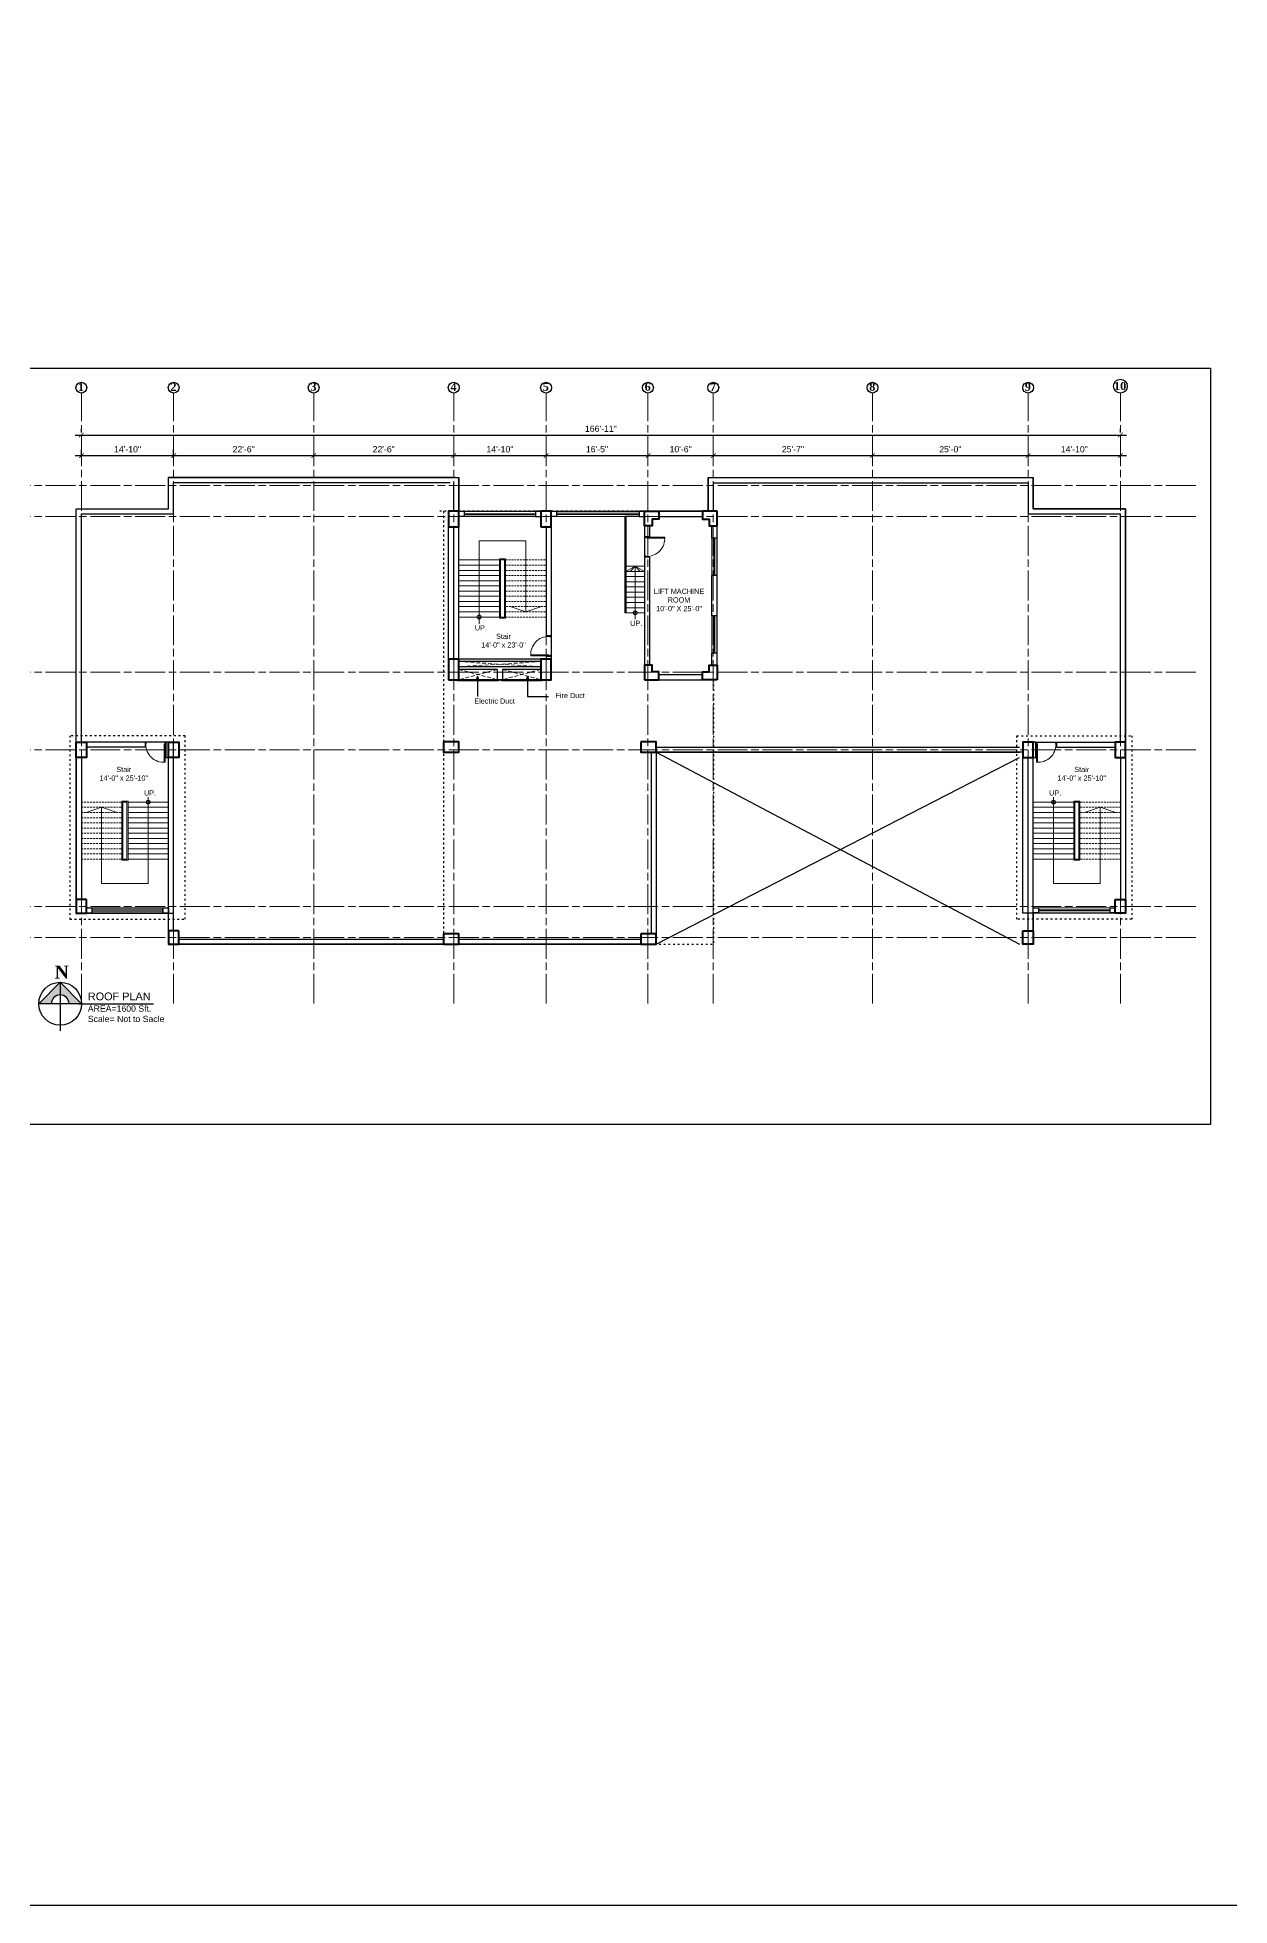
# Model space of a CAD drawing. Header units: inches. Extents: x -12 to 20935469, y -1604 to 24729220.
# Drawn here: x 20840343 to 20842642, y 24699905 to 24703509 of the extents above; entities that cross this region are included whole.
import ezdxf

# ---------------------------------------------------------------- set-up
doc = ezdxf.new("R2010")
doc.units = ezdxf.units.IN
doc.header["$LTSCALE"] = 0.03
doc.header["$MEASUREMENT"] = 0
doc.header["$PDMODE"] = 32
doc.header["$PDSIZE"] = 15
for name, pattern in [('ACAD_ISO03W100', [30, 12, -18]), ('ACAD_ISO08W100', [36, 24, -3, 6, -3]), ('DASHED2', [0.375, 0.25, -0.125])]:
    doc.linetypes.add(name, pattern=pattern)
for name, color, linetype, lineweight in [('column', 1, 'Continuous', 40), ('Dim Line', 252, 'Continuous', 13), ('Door', 7, 'Continuous', 18), ('Dot', 253, 'Continuous', 0), ('Gas', 21, 'Continuous', 5), ('Grid Line', 252, 'Continuous', 18), ('Low Wall', 7, 'Continuous', 30), ('Main Wall', 7, 'Continuous', 30), ('RAIL', 23, 'Continuous', 13), ('STAIR', 46, 'Continuous', 15), ('wind.', 150, 'Continuous', 20)]:
    doc.layers.add(name, color=color, linetype=linetype, lineweight=lineweight)
doc.layers.add('TEXT', color=7, linetype='Continuous')
doc.styles.add('2', font='swisscl.ttf')
doc.styles.add('RomanS', font='arial.ttf', dxfattribs={"height": 12})
doc.styles.get("Standard").update_dxf_attribs({"font": 'timesbd.ttf'})
doc.dimstyles.new('Aec_Arch_I', dxfattribs={"dimscale": 96, "dimtxt": 12, "dimasz": 0.09375, "dimexe": 0.125, "dimexo": 0.125, "dimgap": 0.0625, "dimtad": 1, "dimdec": 0, "dimzin": 3, "dimdsep": 46, "dimlunit": 4, "dimtxsty": 'RomanS', "dimblk1": 'ARCHTICK', "dimblk2": 'ARCHTICK', "dimsah": 1, "dimcen": 0.09375, "dimdle": 0.125, "dimadec": 0, "dimazin": 0, "dimtfac": 0.75, "dimtdec": 0, "dimtmove": 2, "dimatfit": 3, "dimldrblk": 'ARCHTICK', "dimfxl": 1, "dimfrac": 1, "dimtolj": 1, "dimtzin": 0, "dimarcsym": 0})

# ---------------------------------------------------------------- blocks, each defined once
blk = doc.blocks.new('Door_45')
at = {"layer": 'Door'}
for p, q in [((1.5, 5), (1.5, 44)), ((3.5, 44), (3.5, 5)), ((0, 0), (0, 5)), ((0, 5), (1.5, 5)), ((1.5, 40), (2.2, 40)), ((1.5, 25.8), (2.2, 25.8)), ((1.5, 12.6), (2.2, 12.6)), ((3.5, 5), (1.5, 5)), ((1.5, 5), (1.5, 3)), ((1.5, 3), (2.5, 3)), ((2.2, 40), (2.2, 39.5)), ((2.2, 39.5), (2.7, 39.5)), ((2.2, 25.8), (2.2, 25.3)), ((2.2, 25.3), (2.7, 25.3)), ((2.2, 12.6), (2.2, 13.1)), ((2.2, 13.1), (2.7, 13.1)), ((2.5, 3), (2.5, 0)), ((2.7, 39.5), (2.7, 40)), ((2.7, 40), (3.5, 40)), ((2.7, 25.8), (3.5, 25.8)), ((2.7, 25.3), (2.7, 25.8)), ((2.7, 13.1), (2.7, 12.6)), ((2.7, 12.6), (3.5, 12.6)), ((42.5, 3), (42.5, 0)), ((43.5, 3), (42.5, 3)), ((45, 5), (43.5, 5)), ((43.5, 5), (43.5, 3)), ((45, 0), (45, 5)), ((2.5, 0), (0, 0)), ((42.5, 0), (45, 0))]:
    blk.add_line(p, q, dxfattribs=at)
blk.add_arc((4.7, 5.3), 38.8, 359.6233, 94.6685, dxfattribs=at)
blk = doc.blocks.new('_ArchTick')
at = {"color": 0, "linetype": 'ByBlock', "lineweight": 35, "const_width": 0.15}
blk.add_lwpolyline([(-0.5, -0.5), (0.5, 0.5)], dxfattribs=at)
blk = doc.blocks.new('*D14')
at = {"layer": 'Defpoints', "color": 0, "transparency": 16777216}
for p in [(20830948.3, 24724562.3), (20831126.3, 24724578.2), (20831126.3, 24724562.3)]:
    blk.add_point(p, dxfattribs=at)
at = {"layer": 'Dim Line', "color": 0, "lineweight": -2, "transparency": 16777216}
for p, q in [((20830936.3, 24724578.2), (20831138.3, 24724578.2)), ((20830948.3, 24724574.3), (20830948.3, 24724590.2)), ((20831126.3, 24724574.3), (20831126.3, 24724590.2))]:
    blk.add_line(p, q, dxfattribs=at)
at = {"layer": 'Dim Line', "color": 0, "lineweight": -2, "transparency": 16777216, "xscale": 9, "yscale": 9, "zscale": 9, "rotation": 180}
blk.add_blockref('_ArchTick', (20830948.3, 24724578.2), dxfattribs=at)
at = {"layer": 'Dim Line', "color": 0, "lineweight": -2, "transparency": 16777216, "xscale": 9, "yscale": 9, "zscale": 9}
blk.add_blockref('_ArchTick', (20831126.3, 24724578.2), dxfattribs=at)
at = {"layer": 'Dim Line', "color": 0, "transparency": 16777216, "insert": (20831037.3, 24724590.3), "char_height": 12, "attachment_point": 5, "style": 'RomanS'}
blk.add_mtext('\\A1;14\'-10"', dxfattribs=at)
blk = doc.blocks.new('*D7')
at = {"layer": 'Defpoints', "color": 0, "transparency": 16777216}
for p in [(20831126.3, 24724562.3), (20831396.3, 24724578.2), (20831396.3, 24724578.2)]:
    blk.add_point(p, dxfattribs=at)
at = {"layer": 'Dim Line', "color": 0, "lineweight": -2, "transparency": 16777216}
for p, q in [((20831114.3, 24724578.2), (20831408.3, 24724578.2)), ((20831126.3, 24724574.3), (20831126.3, 24724590.2))]:
    blk.add_line(p, q, dxfattribs=at)
at = {"layer": 'Dim Line', "color": 0, "lineweight": -2, "transparency": 16777216, "xscale": 9, "yscale": 9, "zscale": 9, "rotation": 180}
blk.add_blockref('_ArchTick', (20831126.3, 24724578.2), dxfattribs=at)
at = {"layer": 'Dim Line', "color": 0, "lineweight": -2, "transparency": 16777216, "xscale": 9, "yscale": 9, "zscale": 9}
blk.add_blockref('_ArchTick', (20831396.3, 24724578.2), dxfattribs=at)
at = {"layer": 'Dim Line', "color": 0, "transparency": 16777216, "insert": (20831261.3, 24724590.3), "char_height": 12, "attachment_point": 5, "style": 'RomanS'}
blk.add_mtext('\\A1;22\'-6"', dxfattribs=at)
blk = doc.blocks.new('*D8')
at = {"layer": 'Defpoints', "color": 0, "transparency": 16777216}
for p in [(20831396.3, 24724578.2), (20831666.3, 24724578.2), (20831666.3, 24724578.2)]:
    blk.add_point(p, dxfattribs=at)
at = {"layer": 'Dim Line', "color": 0, "lineweight": -2, "transparency": 16777216}
blk.add_line((20831384.3, 24724578.2), (20831678.3, 24724578.2), dxfattribs=at)
at = {"layer": 'Dim Line', "color": 0, "lineweight": -2, "transparency": 16777216, "xscale": 9, "yscale": 9, "zscale": 9, "rotation": 180}
blk.add_blockref('_ArchTick', (20831396.3, 24724578.2), dxfattribs=at)
at = {"layer": 'Dim Line', "color": 0, "lineweight": -2, "transparency": 16777216, "xscale": 9, "yscale": 9, "zscale": 9}
blk.add_blockref('_ArchTick', (20831666.3, 24724578.2), dxfattribs=at)
at = {"layer": 'Dim Line', "color": 0, "transparency": 16777216, "insert": (20831531.3, 24724590.3), "char_height": 12, "attachment_point": 5, "style": 'RomanS'}
blk.add_mtext('\\A1;22\'-6"', dxfattribs=at)
blk = doc.blocks.new('*D9')
at = {"layer": 'Defpoints', "color": 0, "transparency": 16777216}
for p in [(20831666.3, 24724578.2), (20831844.3, 24724578.2), (20831844.3, 24724578.2)]:
    blk.add_point(p, dxfattribs=at)
at = {"layer": 'Dim Line', "color": 0, "lineweight": -2, "transparency": 16777216}
blk.add_line((20831654.3, 24724578.2), (20831856.3, 24724578.2), dxfattribs=at)
at = {"layer": 'Dim Line', "color": 0, "lineweight": -2, "transparency": 16777216, "xscale": 9, "yscale": 9, "zscale": 9, "rotation": 180}
blk.add_blockref('_ArchTick', (20831666.3, 24724578.2), dxfattribs=at)
at = {"layer": 'Dim Line', "color": 0, "lineweight": -2, "transparency": 16777216, "xscale": 9, "yscale": 9, "zscale": 9}
blk.add_blockref('_ArchTick', (20831844.3, 24724578.2), dxfattribs=at)
at = {"layer": 'Dim Line', "color": 0, "transparency": 16777216, "insert": (20831755.3, 24724590.3), "char_height": 12, "attachment_point": 5, "style": 'RomanS'}
blk.add_mtext('\\A1;14\'-10"', dxfattribs=at)
blk = doc.blocks.new('*D21')
at = {"layer": 'Defpoints', "color": 0, "transparency": 16777216}
for p in [(20831844.3, 24724578.2), (20832040.8, 24724578.2), (20832040.8, 24724578.2)]:
    blk.add_point(p, dxfattribs=at)
at = {"layer": 'Dim Line', "color": 0, "lineweight": -2, "transparency": 16777216}
for p, q in [((20831832.3, 24724578.2), (20832052.8, 24724578.2)), ((20831844.3, 24724566.2), (20831844.3, 24724566.2)), ((20832040.8, 24724566.2), (20832040.8, 24724566.2))]:
    blk.add_line(p, q, dxfattribs=at)
at = {"layer": 'Dim Line', "color": 0, "lineweight": -2, "transparency": 16777216, "xscale": 9, "yscale": 9, "zscale": 9, "rotation": 180}
blk.add_blockref('_ArchTick', (20831844.3, 24724578.2), dxfattribs=at)
at = {"layer": 'Dim Line', "color": 0, "lineweight": -2, "transparency": 16777216, "xscale": 9, "yscale": 9, "zscale": 9}
blk.add_blockref('_ArchTick', (20832040.8, 24724578.2), dxfattribs=at)
at = {"layer": 'Dim Line', "color": 0, "transparency": 16777216, "insert": (20831942.5, 24724590.3), "char_height": 12, "attachment_point": 5, "style": 'RomanS'}
blk.add_mtext('\\A1;16\'-5"', dxfattribs=at)
blk = doc.blocks.new('*D22')
at = {"layer": 'Defpoints', "color": 0, "transparency": 16777216}
for p in [(20832040.8, 24724578.2), (20832166.8, 24724578.2), (20832166.8, 24724578.2)]:
    blk.add_point(p, dxfattribs=at)
at = {"layer": 'Dim Line', "color": 0, "lineweight": -2, "transparency": 16777216}
for p, q in [((20832028.8, 24724578.2), (20832178.8, 24724578.2)), ((20832040.8, 24724566.2), (20832040.8, 24724566.2)), ((20832166.8, 24724566.2), (20832166.8, 24724566.2))]:
    blk.add_line(p, q, dxfattribs=at)
at = {"layer": 'Dim Line', "color": 0, "lineweight": -2, "transparency": 16777216, "xscale": 9, "yscale": 9, "zscale": 9, "rotation": 180}
blk.add_blockref('_ArchTick', (20832040.8, 24724578.2), dxfattribs=at)
at = {"layer": 'Dim Line', "color": 0, "lineweight": -2, "transparency": 16777216, "xscale": 9, "yscale": 9, "zscale": 9}
blk.add_blockref('_ArchTick', (20832166.8, 24724578.2), dxfattribs=at)
at = {"layer": 'Dim Line', "color": 0, "transparency": 16777216, "insert": (20832103.8, 24724590.3), "char_height": 12, "attachment_point": 5, "style": 'RomanS'}
blk.add_mtext('\\A1;10\'-6"', dxfattribs=at)
blk = doc.blocks.new('*D23')
at = {"layer": 'Defpoints', "color": 0, "transparency": 16777216}
for p in [(20832166.8, 24724578.2), (20832473.8, 24724578.2), (20832473.8, 24724578.2)]:
    blk.add_point(p, dxfattribs=at)
at = {"layer": 'Dim Line', "color": 0, "lineweight": -2, "transparency": 16777216}
for p, q in [((20832154.8, 24724578.2), (20832485.8, 24724578.2)), ((20832166.8, 24724566.2), (20832166.8, 24724566.2)), ((20832473.8, 24724566.2), (20832473.8, 24724566.2))]:
    blk.add_line(p, q, dxfattribs=at)
at = {"layer": 'Dim Line', "color": 0, "lineweight": -2, "transparency": 16777216, "xscale": 9, "yscale": 9, "zscale": 9, "rotation": 180}
blk.add_blockref('_ArchTick', (20832166.8, 24724578.2), dxfattribs=at)
at = {"layer": 'Dim Line', "color": 0, "lineweight": -2, "transparency": 16777216, "xscale": 9, "yscale": 9, "zscale": 9}
blk.add_blockref('_ArchTick', (20832473.8, 24724578.2), dxfattribs=at)
at = {"layer": 'Dim Line', "color": 0, "transparency": 16777216, "insert": (20832320.3, 24724590.3), "char_height": 12, "attachment_point": 5, "style": 'RomanS'}
blk.add_mtext('\\A1;25\'-7"', dxfattribs=at)
blk = doc.blocks.new('*D10')
at = {"layer": 'Defpoints', "color": 0, "transparency": 16777216}
for p in [(20832473.8, 24724578.2), (20832773.8, 24724578.2), (20832773.8, 24724578.2)]:
    blk.add_point(p, dxfattribs=at)
at = {"layer": 'Dim Line', "color": 0, "lineweight": -2, "transparency": 16777216}
blk.add_line((20832461.8, 24724578.2), (20832785.8, 24724578.2), dxfattribs=at)
at = {"layer": 'Dim Line', "color": 0, "lineweight": -2, "transparency": 16777216, "xscale": 9, "yscale": 9, "zscale": 9, "rotation": 180}
blk.add_blockref('_ArchTick', (20832473.8, 24724578.2), dxfattribs=at)
at = {"layer": 'Dim Line', "color": 0, "lineweight": -2, "transparency": 16777216, "xscale": 9, "yscale": 9, "zscale": 9}
blk.add_blockref('_ArchTick', (20832773.8, 24724578.2), dxfattribs=at)
at = {"layer": 'Dim Line', "color": 0, "transparency": 16777216, "insert": (20832623.8, 24724590.3), "char_height": 12, "attachment_point": 5, "style": 'RomanS'}
blk.add_mtext('\\A1;25\'-0"', dxfattribs=at)
blk = doc.blocks.new('*D11')
at = {"layer": 'Defpoints', "color": 0, "transparency": 16777216}
for p in [(20832773.8, 24724578.2), (20832951.8, 24724578.2), (20832951.8, 24724578.2)]:
    blk.add_point(p, dxfattribs=at)
at = {"layer": 'Dim Line', "color": 0, "lineweight": -2, "transparency": 16777216}
for p, q in [((20832761.8, 24724578.2), (20832963.8, 24724578.2)), ((20832951.8, 24724566.2), (20832951.8, 24724566.2))]:
    blk.add_line(p, q, dxfattribs=at)
at = {"layer": 'Dim Line', "color": 0, "lineweight": -2, "transparency": 16777216, "xscale": 9, "yscale": 9, "zscale": 9, "rotation": 180}
blk.add_blockref('_ArchTick', (20832773.8, 24724578.2), dxfattribs=at)
at = {"layer": 'Dim Line', "color": 0, "lineweight": -2, "transparency": 16777216, "xscale": 9, "yscale": 9, "zscale": 9}
blk.add_blockref('_ArchTick', (20832951.8, 24724578.2), dxfattribs=at)
at = {"layer": 'Dim Line', "color": 0, "transparency": 16777216, "insert": (20832862.8, 24724590.3), "char_height": 12, "attachment_point": 5, "style": 'RomanS'}
blk.add_mtext('\\A1;14\'-10"', dxfattribs=at)
blk = doc.blocks.new('*D13')
at = {"layer": 'Defpoints', "color": 0, "transparency": 16777216}
for p in [(20830948.3, 24724610.7), (20832951.8, 24724617.8), (20832951.8, 24724610.7)]:
    blk.add_point(p, dxfattribs=at)
at = {"layer": 'Dim Line', "color": 0, "lineweight": -2, "transparency": 16777216}
for p, q in [((20830948.3, 24724622.7), (20830948.3, 24724629.8)), ((20832951.8, 24724622.7), (20832951.8, 24724629.8)), ((20830936.3, 24724617.8), (20832963.8, 24724617.8))]:
    blk.add_line(p, q, dxfattribs=at)
at = {"layer": 'Dim Line', "color": 0, "lineweight": -2, "transparency": 16777216, "xscale": 9, "yscale": 9, "zscale": 9, "rotation": 180}
blk.add_blockref('_ArchTick', (20830948.3, 24724617.8), dxfattribs=at)
at = {"layer": 'Dim Line', "color": 0, "lineweight": -2, "transparency": 16777216, "xscale": 9, "yscale": 9, "zscale": 9}
blk.add_blockref('_ArchTick', (20832951.8, 24724617.8), dxfattribs=at)
at = {"layer": 'Dim Line', "color": 0, "transparency": 16777216, "insert": (20831950, 24724629.9), "char_height": 12, "attachment_point": 5, "style": 'RomanS'}
blk.add_mtext('\\A1;166\'-11"', dxfattribs=at)
blk = doc.blocks.new('*D15')
at = {"layer": 'Defpoints', "color": 0, "transparency": 16777216}
for p in [(20830838, 24724520.6), (20830827.1, 24724460.6), (20830838, 24724460.6)]:
    blk.add_point(p, dxfattribs=at)
at = {"layer": 'Dim Line', "color": 0, "lineweight": -2, "transparency": 16777216}
for p, q in [((20830826, 24724520.6), (20830815.1, 24724520.6)), ((20830827.1, 24724532.6), (20830827.1, 24724448.6)), ((20830826, 24724460.6), (20830815.1, 24724460.6))]:
    blk.add_line(p, q, dxfattribs=at)
at = {"layer": 'Dim Line', "color": 0, "lineweight": -2, "transparency": 16777216, "xscale": 9, "yscale": 9, "zscale": 9}
for p, rotation in [((20830827.1, 24724520.6), 90), ((20830827.1, 24724460.6), 270)]:
    blk.add_blockref('_ArchTick', p, dxfattribs=dict(at, rotation=rotation))
at = {"layer": 'Dim Line', "color": 0, "transparency": 16777216, "insert": (20830814.9, 24724490.6), "char_height": 12, "attachment_point": 5, "rotation": 90, "style": 'RomanS'}
blk.add_mtext('\\A1;5\'-0"', dxfattribs=at)
blk = doc.blocks.new('*D16')
at = {"layer": 'Defpoints', "color": 0, "transparency": 16777216}
for p in [(20830838, 24724460.6), (20830826.7, 24724160.7), (20830826.7, 24724160.7)]:
    blk.add_point(p, dxfattribs=at)
at = {"layer": 'Dim Line', "color": 0, "lineweight": -2, "transparency": 16777216}
for p, q in [((20830826, 24724460.6), (20830814.7, 24724460.6)), ((20830826.7, 24724472.6), (20830826.7, 24724148.7)), ((20830838.7, 24724160.7), (20830838.7, 24724160.7))]:
    blk.add_line(p, q, dxfattribs=at)
at = {"layer": 'Dim Line', "color": 0, "lineweight": -2, "transparency": 16777216, "xscale": 9, "yscale": 9, "zscale": 9}
for p, rotation in [((20830826.7, 24724460.6), 90), ((20830826.7, 24724160.7), 270)]:
    blk.add_blockref('_ArchTick', p, dxfattribs=dict(at, rotation=rotation))
at = {"layer": 'Dim Line', "color": 0, "transparency": 16777216, "insert": (20830814.6, 24724310.7), "char_height": 12, "attachment_point": 5, "rotation": 90, "style": 'RomanS'}
blk.add_mtext('\\A1;25\'-0"', dxfattribs=at)
blk = doc.blocks.new('*D17')
at = {"layer": 'Defpoints', "color": 0, "transparency": 16777216}
for p in [(20830826.7, 24724160.7), (20830826.7, 24724010.7), (20830826.7, 24724010.7)]:
    blk.add_point(p, dxfattribs=at)
at = {"layer": 'Dim Line', "color": 0, "lineweight": -2, "transparency": 16777216}
for p, q in [((20830826.7, 24724172.7), (20830826.7, 24723998.7)), ((20830838.7, 24724160.7), (20830838.7, 24724160.7)), ((20830838.7, 24724010.7), (20830838.7, 24724010.7))]:
    blk.add_line(p, q, dxfattribs=at)
at = {"layer": 'Dim Line', "color": 0, "lineweight": -2, "transparency": 16777216, "xscale": 9, "yscale": 9, "zscale": 9}
for p, rotation in [((20830826.7, 24724160.7), 90), ((20830826.7, 24724010.7), 270)]:
    blk.add_blockref('_ArchTick', p, dxfattribs=dict(at, rotation=rotation))
at = {"layer": 'Dim Line', "color": 0, "transparency": 16777216, "insert": (20830814.6, 24724085.7), "char_height": 12, "attachment_point": 5, "rotation": 90, "style": 'RomanS'}
blk.add_mtext('\\A1;12\'-6"', dxfattribs=at)
blk = doc.blocks.new('*D18')
at = {"layer": 'Defpoints', "color": 0, "transparency": 16777216}
for p in [(20830826.7, 24724010.7), (20830826.7, 24723708.7), (20830826.7, 24723708.7)]:
    blk.add_point(p, dxfattribs=at)
at = {"layer": 'Dim Line', "color": 0, "lineweight": -2, "transparency": 16777216}
for p, q in [((20830826.7, 24724022.7), (20830826.7, 24723696.7)), ((20830838.7, 24724010.7), (20830838.7, 24724010.7)), ((20830838.7, 24723708.7), (20830838.7, 24723708.7))]:
    blk.add_line(p, q, dxfattribs=at)
at = {"layer": 'Dim Line', "color": 0, "lineweight": -2, "transparency": 16777216, "xscale": 9, "yscale": 9, "zscale": 9}
for p, rotation in [((20830826.7, 24724010.7), 90), ((20830826.7, 24723708.7), 270)]:
    blk.add_blockref('_ArchTick', p, dxfattribs=dict(at, rotation=rotation))
at = {"layer": 'Dim Line', "color": 0, "transparency": 16777216, "insert": (20830814.6, 24723859.7), "char_height": 12, "attachment_point": 5, "rotation": 90, "style": 'RomanS'}
blk.add_mtext('\\A1;25\'-2"', dxfattribs=at)
blk = doc.blocks.new('*D19')
at = {"layer": 'Defpoints', "color": 0, "transparency": 16777216}
for p in [(20830826.7, 24723708.7), (20830826.7, 24723648.8), (20830826.7, 24723648.8)]:
    blk.add_point(p, dxfattribs=at)
at = {"layer": 'Dim Line', "color": 0, "lineweight": -2, "transparency": 16777216}
for p, q in [((20830826.7, 24723720.7), (20830826.7, 24723636.8)), ((20830838.7, 24723708.7), (20830838.7, 24723708.7)), ((20830838.7, 24723648.8), (20830838.7, 24723648.8))]:
    blk.add_line(p, q, dxfattribs=at)
at = {"layer": 'Dim Line', "color": 0, "lineweight": -2, "transparency": 16777216, "xscale": 9, "yscale": 9, "zscale": 9}
for p, rotation in [((20830826.7, 24723708.7), 90), ((20830826.7, 24723648.8), 270)]:
    blk.add_blockref('_ArchTick', p, dxfattribs=dict(at, rotation=rotation))
at = {"layer": 'Dim Line', "color": 0, "transparency": 16777216, "insert": (20830814.6, 24723678.7), "char_height": 12, "attachment_point": 5, "rotation": 90, "style": 'RomanS'}
blk.add_mtext('\\A1;5\'-0"', dxfattribs=at)
blk = doc.blocks.new('*D20')
at = {"layer": 'Defpoints', "color": 0, "transparency": 16777216}
for p in [(20830781.5, 24724520.6), (20830792.2, 24724520.6), (20830792.2, 24723648.8)]:
    blk.add_point(p, dxfattribs=at)
at = {"layer": 'Dim Line', "color": 0, "lineweight": -2, "transparency": 16777216}
for p, q in [((20830780.2, 24724520.6), (20830769.5, 24724520.6)), ((20830781.5, 24723636.8), (20830781.5, 24724532.6)), ((20830780.2, 24723648.8), (20830769.5, 24723648.8))]:
    blk.add_line(p, q, dxfattribs=at)
at = {"layer": 'Dim Line', "color": 0, "lineweight": -2, "transparency": 16777216, "xscale": 9, "yscale": 9, "zscale": 9}
for p, rotation in [((20830781.5, 24724520.6), 90), ((20830781.5, 24723648.8), 270)]:
    blk.add_blockref('_ArchTick', p, dxfattribs=dict(at, rotation=rotation))
at = {"layer": 'Dim Line', "color": 0, "transparency": 16777216, "insert": (20830769.4, 24724084.7), "char_height": 12, "attachment_point": 5, "rotation": 90, "style": 'RomanS'}
blk.add_mtext('\\A1;72\'-8"', dxfattribs=at)
blk = doc.blocks.new('fff')
at = {"layer": 'Grid Line', "color": 252, "linetype": 'ACAD_ISO08W100', "lineweight": 9, "ltscale": 80, "true_color": 0x939598}
for p, q in [((20830948.3, 24723521.1), (20830948.3, 24724698.8)), ((20831126.3, 24723521.1), (20831126.3, 24724698.8)), ((20831396.3, 24723521.1), (20831396.3, 24724698.8)), ((20831666.3, 24723521.1), (20831666.3, 24724698.8)), ((20831844.3, 24723521.1), (20831844.3, 24724698.8)), ((20832040.8, 24723521.1), (20832040.8, 24724698.8)), ((20832166.8, 24723521.1), (20832166.8, 24724698.8)), ((20832473.8, 24723521.1), (20832473.8, 24724698.8)), ((20832773.8, 24723521.1), (20832773.8, 24724698.8)), ((20832951.8, 24723521.1), (20832951.8, 24724698.8)), ((20833096.9, 24724520.6), (20830726.1, 24724520.6)), ((20833096.9, 24724460.6), (20830726.1, 24724460.6)), ((20833096.9, 24724160.7), (20830726.1, 24724160.7)), ((20833096.9, 24724010.7), (20830726.1, 24724010.7)), ((20833096.9, 24723708.7), (20830726.1, 24723708.7)), ((20833096.9, 24723648.8), (20830726.1, 24723648.8))]:
    blk.add_line(p, q, dxfattribs=at)
at = {"layer": 'Dim Line'}
for base, p1, p2, picture, middle in [((20832951.7523, 24724617.8128), (20830948.3088, 24724610.7482), (20832951.7523, 24724610.7482), '*D13', (20831950.0306, 24724629.9397)), ((20831126.3, 24724578.2), (20830948.3, 24724562.3), (20831126.3, 24724562.3), '*D14', (20831037.3, 24724590.3)), ((20831396.3, 24724578.2), (20831126.3, 24724562.3), (20831396.3, 24724578.2), '*D7', (20831261.3, 24724590.3)), ((20831666.3, 24724578.2), (20831396.3, 24724578.2), (20831666.3, 24724578.2), '*D8', (20831531.3, 24724590.3)), ((20831844.3, 24724578.2), (20831666.3, 24724578.2), (20831844.3, 24724578.2), '*D9', (20831755.3, 24724590.3)), ((20832040.7792, 24724578.1666), (20831844.25, 24724578.1666), (20832040.7792, 24724578.1666), '*D21', (20831942.5146, 24724590.2934)), ((20832166.8, 24724578.2), (20832040.8, 24724578.2), (20832166.8, 24724578.2), '*D22', (20832103.8, 24724590.3)), ((20832473.8, 24724578.2), (20832166.8, 24724578.2), (20832473.8, 24724578.2), '*D23', (20832320.3, 24724590.3)), ((20832773.8, 24724578.2), (20832473.8, 24724578.2), (20832773.8, 24724578.2), '*D10', (20832623.8, 24724590.3)), ((20832951.8, 24724578.2), (20832773.8, 24724578.2), (20832951.8, 24724578.2), '*D11', (20832862.8, 24724590.3))]:
    dim = blk.add_linear_dim(base=base, p1=p1, p2=p2, dimstyle='Aec_Arch_I', dxfattribs=at)
    dim.commit()
    dim.dimension.update_dxf_attribs({"geometry": picture, "text_midpoint": middle})
for base, p1, p2, picture, middle in [((20830781.5, 24724520.6), (20830792.2, 24723648.8), (20830792.2, 24724520.6), '*D20', (20830769.4, 24724084.7)), ((20830827.1, 24724460.6), (20830838, 24724520.6), (20830838, 24724460.6), '*D15', (20830814.9, 24724490.6)), ((20830826.7, 24724160.7), (20830838, 24724460.6), (20830826.7, 24724160.7), '*D16', (20830814.6, 24724310.7)), ((20830826.7, 24724010.7), (20830826.7, 24724160.7), (20830826.7, 24724010.7), '*D17', (20830814.6, 24724085.7)), ((20830826.7, 24723708.7), (20830826.7, 24724010.7), (20830826.7, 24723708.7), '*D18', (20830814.6, 24723859.7)), ((20830826.7, 24723648.8), (20830826.7, 24723708.7), (20830826.7, 24723648.8), '*D19', (20830814.6, 24723678.7))]:
    dim = blk.add_linear_dim(base=base, p1=p1, p2=p2, angle=90, dimstyle='Aec_Arch_I', dxfattribs=at)
    dim.commit()
    dim.dimension.update_dxf_attribs({"geometry": picture, "text_midpoint": middle})

msp = doc.modelspace()

# ---------------------------------------------------------------- hatches: boundary and pattern name
at = {"layer": 'Low Wall'}
h = msp.add_hatch(color=256, dxfattribs=at)
h.paths.add_polyline_path([(20840370.2, 24701644.5), (20840345.8, 24701644.5), (20840387.2, 24701685.9), (20840387.2, 24701661.5, 0.414214)])
h.paths.add_polyline_path([(20840387.2, 24701661.5), (20840387.2, 24701685.9), (20840428.6, 24701644.5), (20840404.2, 24701644.5, 0.414214)])

# ---------------------------------------------------------------- linework, layer by layer
at = {"linetype": 'ACAD_ISO03W100', "ltscale": 10}
for p, q in [((20841653.7, 24702594.5), (20841119, 24702594.5)), ((20841126, 24702594.5), (20841126, 24701779.5)), ((20841646.6, 24702269.4), (20841646.6, 24701759.5)), ((20841119, 24701759.5), (20841646.6, 24701759.5))]:
    msp.add_line(p, q, dxfattribs=at)
for p, q in [((20841475.7, 24702584.5), (20841475.7, 24702398.5)), ((20841503.7, 24702584.5), (20841475.7, 24702584.3)), ((20841477.7, 24702584.5), (20841477.7, 24702398.5)), ((20841477.7, 24702398.5), (20841475.7, 24702398.5)), ((20841191.6, 24702276.1), (20841189.9, 24702270.7)), ((20841191.6, 24702276.1), (20841191.6, 24702237.2)), ((20841191.6, 24702276.1), (20841193.2, 24702270.7)), ((20841288.3, 24702276.1), (20841286.6, 24702270.7)), ((20841288.3, 24702276.1), (20841288.3, 24702237)), ((20841288.3, 24702276.1), (20841289.9, 24702270.7)), ((20841288.3, 24702237), (20841329, 24702237)), ((20841536.6, 24702129.5), (20842236.6, 24701759.4)), ((20841536.6, 24701759.4), (20842236.6, 24702119.4)), ((20840443, 24701829.4), (20840591, 24701829.4)), ((20840443, 24701819.4), (20840591, 24701819.4)), ((20840387.2, 24701685.9), (20840387.2, 24701592.5)), ((20840423.4, 24701644.5), (20840567, 24701644.5))]:
    msp.add_line(p, q)
for points in [[(20838504.5, 24725803.9), (20844013.1, 24725803.9), (20844013.1, 24699904.9), (20838504.5, 24699904.9)], [(20841136, 24702594.5), (20841334, 24702594.5), (20841334, 24702269.5), (20841136, 24702269.5)], [(20841513.7, 24702269.5), (20841653.7, 24702269.5), (20841653.7, 24702594.5), (20841513.7, 24702594.5)], [(20841152.9, 24702269.5), (20841232.2, 24702269.5), (20841232.2, 24702267.5), (20841152.9, 24702267.5)], [(20841238, 24702269.5), (20841316.2, 24702269.5), (20841316.2, 24702267.5), (20841238, 24702267.5)], [(20840418, 24701819.4), (20840606, 24701819.4), (20840606, 24702149.4), (20840418, 24702149.4)], [(20842243.5, 24702149.4), (20842441.5, 24702149.4), (20842441.5, 24701819.4), (20842243.5, 24701819.4)]]:
    msp.add_lwpolyline(points, close=True)
for points in [[(20840596, 24701759.4), (20840596, 24701819.4), (20840418, 24701819.4), (20840418, 24702599.3), (20840596, 24702599.3), (20840596, 24702659.3), (20841156, 24702659.3), (20841156, 24702594.5), (20841636.6, 24702594.5), (20841636.6, 24702659.3), (20842263.5, 24702659.3), (20842263.5, 24702599.3), (20842441.5, 24702599.3), (20842441.5, 24701819.4), (20842263.5, 24701819.6), (20842263.5, 24701759.4), (20842243.5, 24701759.4), (20842243.5, 24701785.4), (20842253.5, 24701785.4), (20842253.5, 24702119.4), (20842243.5, 24702119.4), (20842243.5, 24702129.5), (20841536.6, 24702129.5), (20841536.6, 24701759.4), (20840596, 24701759.4)], [(20840428.6, 24701644.5), (20840345.8, 24701644.4)]]:
    msp.add_lwpolyline(points)
for points in [[(20840406, 24701807.4), (20840628, 24701807.4), (20840628, 24702161.4), (20840406, 24702161.4)], [(20842453.5, 24701807.4), (20842231.5, 24701807.4), (20842231.5, 24702161.4), (20842453.5, 24702161.4)]]:
    msp.add_lwpolyline(points, close=True, dxfattribs=at)
for centre, radius in [((20841195, 24702390.5), 3.61), ((20841495.7, 24702398.5), 3.61), ((20840557, 24702033.4), 3.61), ((20842302.4, 24702033.4), 3.61), ((20840387.2, 24701644.5), 41.4)]:
    msp.add_circle(centre, radius)
at = {"layer": 'column', "lineweight": 40, "ltscale": 20}
for points in [[(20841136, 24702564.5), (20841156, 24702564.5), (20841156, 24702594.5), (20841136, 24702594.5)], [(20841314, 24702564.5), (20841334, 24702564.5), (20841334, 24702594.5), (20841314, 24702594.5)], [(20841136, 24702269.5), (20841156, 24702269.5), (20841156, 24702309.5), (20841136, 24702309.5)], [(20841314, 24702269.5), (20841334, 24702269.5), (20841334, 24702309.5), (20841314, 24702309.5)], [(20840418, 24702149.4), (20840438, 24702149.4), (20840438, 24702119.4), (20840418, 24702119.4)], [(20840596, 24702149.4), (20840616, 24702149.4), (20840616, 24702119.4), (20840596, 24702119.4)], [(20841126, 24702149.5), (20841126, 24702129.5), (20841156, 24702129.5), (20841156, 24702149.5)], [(20841506.6, 24702149.5), (20841506.6, 24702129.5), (20841536.6, 24702129.5), (20841536.6, 24702149.5)], [(20842263.5, 24702149.4), (20842243.5, 24702149.4), (20842243.5, 24702119.4), (20842263.5, 24702119.4)], [(20842441.5, 24702149.4), (20842421.5, 24702149.4), (20842421.5, 24702119.4), (20842441.5, 24702119.4)], [(20840438, 24701845.4), (20840418, 24701845.4), (20840418, 24701819.4), (20840438, 24701819.4)], [(20842421.5, 24701845.4), (20842441.5, 24701845.4), (20842441.5, 24701819.4), (20842421.5, 24701819.4)], [(20840616, 24701785.4), (20840596, 24701785.4), (20840596, 24701759.4), (20840616, 24701759.4)], [(20842243.5, 24701785.4), (20842263.5, 24701785.4), (20842263.5, 24701759.4), (20842243.5, 24701759.4)], [(20841126, 24701779.5), (20841126, 24701759.5), (20841156, 24701759.5), (20841156, 24701779.5)], [(20841506.6, 24701779.4), (20841506.6, 24701759.4), (20841536.6, 24701759.4), (20841536.6, 24701779.4)]]:
    msp.add_lwpolyline(points, close=True, dxfattribs=at)
for points in [[(20841513.7, 24702594.5), (20841541.7, 24702594.5), (20841541.7, 24702579.5), (20841528.7, 24702579.5), (20841528.7, 24702566.5), (20841513.7, 24702566.5), (20841513.7, 24702594.5)], [(20841653.7, 24702594.5), (20841625.7, 24702594.5), (20841625.7, 24702579.5), (20841638.7, 24702579.5), (20841638.7, 24702566.5), (20841653.7, 24702566.5), (20841653.7, 24702594.5)], [(20841513.7, 24702269.5), (20841541.7, 24702269.5), (20841541.7, 24702284.5), (20841528.7, 24702284.5), (20841528.7, 24702297.5), (20841513.7, 24702297.5), (20841513.7, 24702269.5)], [(20841653.7, 24702269.5), (20841625.7, 24702269.5), (20841625.7, 24702284.5), (20841638.7, 24702284.5), (20841638.7, 24702297.5), (20841653.7, 24702297.5), (20841653.7, 24702269.5)]]:
    msp.add_lwpolyline(points, dxfattribs=at)
at = {"layer": 'Defpoints'}
msp.add_lwpolyline([(20840166.5, 24702870.2), (20842605.3, 24702870.2), (20842605.3, 24701411.7), (20840166.5, 24701411.7)], close=True, dxfattribs=at)
at = {"layer": 'Dot', "linetype": 'DASHED2', "lineweight": 0, "ltscale": 1000}
for p, q in [((20841156, 24702304.5), (20841314, 24702294.5)), ((20841314, 24702304.5), (20841156, 24702294.5)), ((20841230, 24702289.5), (20841156, 24702269.5)), ((20841156, 24702289.5), (20841230, 24702269.5)), ((20841240, 24702289.5), (20841314, 24702269.5)), ((20841314, 24702289.5), (20841240, 24702269.5))]:
    msp.add_line(p, q, dxfattribs=at)
at = {"layer": 'Gas', "color": 0, "lineweight": 5}
for points in [[(20841246, 24702388.5), (20841234, 24702388.5), (20841234, 24702502.5), (20841246, 24702502.5)], [(20841244, 24702390.5), (20841236, 24702390.5), (20841236, 24702500.5), (20841244, 24702500.5)], [(20840518, 24702035.4), (20840506, 24702035.4), (20840506, 24701921.4), (20840518, 24701921.4)], [(20840516, 24702033.4), (20840508, 24702033.4), (20840508, 24701923.4), (20840516, 24701923.4)], [(20842341.4, 24702035.4), (20842353.4, 24702035.4), (20842353.4, 24701921.4), (20842341.4, 24701921.4)], [(20842343.4, 24702033.4), (20842351.4, 24702033.4), (20842351.4, 24701923.4), (20842343.4, 24701923.4)]]:
    msp.add_lwpolyline(points, close=True, dxfattribs=at)
at = {"layer": 'Gas', "color": 0, "lineweight": 35}
msp.add_lwpolyline([(20841513.7, 24702269.5), (20841513.7, 24702269.5)], dxfattribs=at)
at = {"layer": 'Low Wall', "color": 0}
msp.add_lwpolyline([(20840345.8, 24701644.5), (20840387.2, 24701685.9), (20840428.6, 24701644.5)], dxfattribs=at)
at = {"layer": 'Low Wall'}
msp.add_arc((20840387.2, 24701644.5), 17, 0, 180, dxfattribs=at)
at = {"layer": 'Main Wall', "lineweight": 30}
for p, q in [((20841149, 24702659.3), (20840596, 24702659.3)), ((20840596, 24702599.3), (20840596, 24702659.3)), ((20841139, 24702649.3), (20840606, 24702649.3)), ((20840606, 24702589.3), (20840606, 24702649.3)), ((20841146, 24702594.5), (20841146, 24702649.3)), ((20841156, 24702594.5), (20841156, 24702659.3)), ((20841636.6, 24702659.3), (20842263.5, 24702659.3)), ((20841636.6, 24702659.3), (20841636.6, 24702594.5)), ((20842263.5, 24702599.3), (20842263.5, 24702659.3)), ((20841146, 24702613.3), (20841146, 24702613.3)), ((20840418, 24702599.3), (20840596, 24702599.3)), ((20840418, 24702149.4), (20840418, 24702599.3)), ((20840428, 24702589.3), (20840606, 24702589.3)), ((20840428, 24702149.4), (20840428, 24702589.3)), ((20841146, 24702607.3), (20841146, 24702607.3)), ((20841156, 24702309.5), (20841156, 24702584.5)), ((20841523.7, 24702594.5), (20841643.7, 24702594.5)), ((20841541.7, 24702584.5), (20841625.7, 24702584.5)), ((20842441.5, 24702599.3), (20842263.5, 24702599.3)), ((20842431.5, 24702149.4), (20842431.5, 24702589.3)), ((20842441.5, 24702149.4), (20842441.5, 24702599.3)), ((20841146, 24702309.5), (20841146, 24702564.5)), ((20841324, 24702564.5), (20841324, 24702354.5)), ((20841334, 24702564.5), (20841334, 24702354.5)), ((20841513.7, 24702546), (20841523.7, 24702546)), ((20841653.7, 24702542.5), (20841643.7, 24702542.5)), ((20841653.7, 24702470.5), (20841643.7, 24702470.5)), ((20841653.7, 24702393), (20841643.7, 24702393)), ((20841334, 24702354.5), (20841324, 24702354.5)), ((20841653.7, 24702321), (20841643.7, 24702321)), ((20841314, 24702309.5), (20841156, 24702309.5)), ((20841314, 24702304.5), (20841156, 24702304.5)), ((20841314, 24702294.5), (20841156, 24702294.5)), ((20841230, 24702289.5), (20841156, 24702289.5)), ((20841230, 24702289.5), (20841230, 24702269.5)), ((20841314, 24702289.5), (20841240, 24702289.5)), ((20841240, 24702289.5), (20841240, 24702269.5)), ((20841324, 24702314.5), (20841324, 24702309.5)), ((20841334, 24702314.5), (20841324, 24702314.5)), ((20841334, 24702314.5), (20841334, 24702309.5)), ((20841230, 24702269.5), (20841240, 24702269.5)), ((20841541.7, 24702269.5), (20841625.7, 24702269.5)), ((20840551, 24702149.4), (20840438, 24702149.4)), ((20840551, 24702149.4), (20840551, 24702139.4)), ((20840596, 24702149.4), (20840591, 24702149.4)), ((20840591, 24702149.4), (20840591, 24702119.4)), ((20840606, 24702149.4), (20840596, 24702149.4)), ((20842253.5, 24702149.4), (20842263.5, 24702149.4)), ((20842268.5, 24702149.4), (20842263.5, 24702149.4)), ((20842268.5, 24702119.4), (20842268.5, 24702149.4)), ((20842308.5, 24702149.4), (20842421.5, 24702149.4)), ((20842308.5, 24702149.4), (20842308.5, 24702139.4)), ((20840418, 24702119.4), (20840418, 24701845.4)), ((20840428, 24702119.4), (20840428, 24701845.4)), ((20840551, 24702139.4), (20840438, 24702139.4)), ((20840591, 24702119.4), (20840596, 24702119.4)), ((20840596, 24701785.4), (20840596, 24702119.4)), ((20840606, 24701785.4), (20840606, 24702119.4)), ((20841526.8, 24702129.5), (20841526.8, 24701779.4)), ((20841536.6, 24702139.5), (20842236.6, 24702139.5)), ((20841536.6, 24702129.5), (20842236.6, 24702129.5)), ((20841536.6, 24702129.5), (20841536.6, 24701779.4)), ((20842253.5, 24701785.4), (20842253.5, 24702119.4)), ((20842263.5, 24701785.4), (20842263.5, 24702119.4)), ((20842263.5, 24702119.4), (20842268.5, 24702119.4)), ((20842308.5, 24702139.4), (20842421.5, 24702139.4)), ((20842431.5, 24702119.4), (20842431.5, 24701845.4)), ((20842441.5, 24702119.4), (20842441.5, 24701845.4)), ((20842273.5, 24701829.6), (20842273.5, 24701819.6)), ((20840616, 24701769.4), (20841126, 24701769.4)), ((20840616, 24701759.4), (20841506.6, 24701759.4)), ((20841156, 24701769.4), (20841506.6, 24701769.4))]:
    msp.add_line(p, q, dxfattribs=at)
for points in [[(20841646.6, 24702594.5), (20841646.6, 24702649.3), (20842253.5, 24702649.3), (20842253.5, 24702589.3), (20842431.5, 24702589.3)], [(20841156, 24702594.5), (20841166, 24702594.5), (20841166, 24702584.5), (20841156, 24702584.5)], [(20841314, 24702594.5), (20841304, 24702594.5), (20841304, 24702584.5), (20841314, 24702584.5)], [(20841334, 24702594.5), (20841344, 24702594.5), (20841344, 24702584.5), (20841334, 24702584.5)], [(20841513.7, 24702594.5), (20841503.7, 24702594.5), (20841503.7, 24702584.5), (20841513.7, 24702584.5)], [(20841513.7, 24702566.5), (20841513.7, 24702546)], [(20841523.7, 24702566.5), (20841523.7, 24702546)], [(20841643.7, 24702542.5), (20841643.7, 24702566.5)], [(20841653.7, 24702542.5), (20841653.7, 24702566.5)], [(20841523.7, 24702506), (20841513.7, 24702506), (20841513.7, 24702297.5)], [(20841523.7, 24702506), (20841523.7, 24702297.5)], [(20841643.7, 24702393), (20841643.7, 24702470.5)], [(20841653.7, 24702393), (20841653.7, 24702470.5)], [(20841643.7, 24702297.5), (20841643.7, 24702321)], [(20841653.7, 24702297.4), (20841653.7, 24702321)], [(20841541.7, 24702279.5), (20841625.7, 24702279.5)], [(20842273.5, 24701819.6), (20842263.5, 24701819.6), (20842263.5, 24701829.6), (20842273.5, 24701829.6)], [(20842421.5, 24701819.6), (20842411.5, 24701819.6), (20842411.5, 24701829.6), (20842421.5, 24701829.6)]]:
    msp.add_lwpolyline(points, dxfattribs=at)
at = {"layer": 'Main Wall'}
for points in [[(20840438, 24701829.4), (20840448, 24701829.4), (20840448, 24701819.4), (20840438, 24701819.4)], [(20840586, 24701829.4), (20840596, 24701829.4), (20840596, 24701819.4), (20840586, 24701819.4)]]:
    msp.add_lwpolyline(points, close=True, dxfattribs=at)
at = {"layer": 'RAIL', "lineweight": 9}
for p, q in [((20841195, 24702377.3), (20841195, 24702537.5)), ((20841195, 24702537.5), (20841285, 24702537.5)), ((20841285, 24702537.5), (20841285, 24702400.5)), ((20841255, 24702410.5), (20841285, 24702400.5)), ((20841285, 24702400.5), (20841315, 24702410.5)), ((20840557, 24702043.2), (20840557, 24701876.4)), ((20842302.4, 24702043.2), (20842302.4, 24701876.4)), ((20840467, 24702023.4), (20840437, 24702013.4)), ((20840467, 24701876.4), (20840467, 24702023.4)), ((20840497, 24702013.4), (20840467, 24702023.4)), ((20840596, 24702013.4), (20840518, 24702013.4)), ((20842263.4, 24702013.4), (20842341.4, 24702013.4)), ((20842362.4, 24702013.4), (20842392.4, 24702023.4)), ((20842392.4, 24701876.4), (20842392.4, 24702023.4)), ((20842392.4, 24702023.4), (20842422.4, 24702013.4)), ((20840557, 24701876.4), (20840467, 24701876.4)), ((20842302.4, 24701876.4), (20842392.4, 24701876.4))]:
    msp.add_line(p, q, dxfattribs=at)
at = {"layer": 'STAIR', "color": 32, "lineweight": 5}
for p, q in [((20841156, 24702500.5), (20841234, 24702500.5)), ((20841156, 24702490.5), (20841234, 24702490.5)), ((20841156, 24702480.5), (20841234, 24702480.5)), ((20841156, 24702470.5), (20841234, 24702470.5)), ((20841513.7, 24702488.5), (20841477.7, 24702488.5)), ((20841495.7, 24702488.5), (20841477.7, 24702478.5)), ((20841513.7, 24702478.5), (20841477.7, 24702478.5)), ((20841477.7, 24702478.5), (20841485.9, 24702478.5)), ((20841513.7, 24702468.5), (20841477.7, 24702468.5)), ((20841485.9, 24702478.5), (20841495.7, 24702488.5)), ((20841495.7, 24702386.2), (20841495.7, 24702488.5)), ((20841495.7, 24702488.5), (20841513.7, 24702478.5)), ((20841505.5, 24702478.5), (20841495.7, 24702488.5)), ((20841513.7, 24702478.5), (20841505.5, 24702478.5)), ((20841156, 24702460.5), (20841234, 24702460.5)), ((20841156, 24702450.5), (20841234, 24702450.5)), ((20841156, 24702440.5), (20841234, 24702440.5)), ((20841156, 24702430.5), (20841234, 24702430.5)), ((20841513.7, 24702458.5), (20841477.7, 24702458.5)), ((20841513.7, 24702448.5), (20841477.7, 24702448.5)), ((20841513.7, 24702438.5), (20841477.7, 24702438.5)), ((20841156, 24702420.5), (20841234, 24702420.5)), ((20841156, 24702410.5), (20841234, 24702410.5)), ((20841156, 24702400.5), (20841234, 24702400.5)), ((20841513.7, 24702428.5), (20841477.7, 24702428.5)), ((20841513.7, 24702418.5), (20841477.7, 24702418.5)), ((20841513.7, 24702408.5), (20841477.7, 24702408.5)), ((20841513.7, 24702398.5), (20841477.7, 24702398.5)), ((20841156, 24702390.5), (20841234, 24702390.5)), ((20840518, 24702033.4), (20840596, 24702033.4)), ((20842341.4, 24702033.4), (20842263.4, 24702033.4)), ((20840518, 24702023.4), (20840596, 24702023.4)), ((20840518, 24702003.4), (20840596, 24702003.4)), ((20840536, 24702013.4), (20840596, 24702013.4)), ((20842341.4, 24702023.4), (20842263.4, 24702023.4)), ((20842323.4, 24702013.4), (20842263.4, 24702013.4)), ((20842341.4, 24702003.4), (20842263.4, 24702003.4)), ((20840518, 24701993.4), (20840596, 24701993.4)), ((20840518, 24701983.4), (20840596, 24701983.4)), ((20840518, 24701973.4), (20840596, 24701973.4)), ((20840518, 24701963.4), (20840596, 24701963.4)), ((20842341.4, 24701993.4), (20842263.4, 24701993.4)), ((20842341.4, 24701983.4), (20842263.4, 24701983.4)), ((20842341.4, 24701973.4), (20842263.4, 24701973.4)), ((20842341.4, 24701963.4), (20842263.4, 24701963.4)), ((20840518, 24701953.4), (20840596, 24701953.4)), ((20840518, 24701943.4), (20840596, 24701943.4)), ((20840518, 24701933.4), (20840596, 24701933.4)), ((20842341.4, 24701953.4), (20842263.4, 24701953.4)), ((20842341.4, 24701943.4), (20842263.4, 24701943.4)), ((20842341.4, 24701933.4), (20842263.4, 24701933.4)), ((20840518, 24701923.4), (20840596, 24701923.4)), ((20842341.4, 24701923.4), (20842263.4, 24701923.4))]:
    msp.add_line(p, q, dxfattribs=at)
at = {"layer": 'STAIR', "color": 32, "linetype": 'DASHED2', "lineweight": 5, "ltscale": 500}
for p, q in [((20841246, 24702500.5), (20841324, 24702500.5)), ((20841246, 24702490.5), (20841324, 24702490.5)), ((20841246, 24702480.5), (20841324, 24702480.5)), ((20841246, 24702470.5), (20841324, 24702470.5)), ((20841246, 24702460.5), (20841324, 24702460.5)), ((20841246, 24702450.5), (20841324, 24702450.5)), ((20841246, 24702440.5), (20841324, 24702440.5)), ((20841246, 24702430.5), (20841324, 24702430.5)), ((20841246, 24702420.5), (20841324, 24702420.5)), ((20841324, 24702410.5), (20841246, 24702410.5)), ((20841246, 24702400.5), (20841324, 24702400.5)), ((20841264, 24702410.5), (20841324, 24702410.5)), ((20841246, 24702390.5), (20841324, 24702390.5)), ((20840428, 24702033.4), (20840506, 24702033.4)), ((20842431.3, 24702033.4), (20842353.4, 24702033.4)), ((20840428, 24702023.4), (20840506, 24702023.4)), ((20840428, 24702013.4), (20840506, 24702013.4)), ((20840428, 24702003.4), (20840506, 24702003.4)), ((20842431.3, 24702023.4), (20842353.4, 24702023.4)), ((20842431.3, 24702013.4), (20842353.4, 24702013.4)), ((20842431.3, 24702003.4), (20842353.4, 24702003.4)), ((20840428, 24701993.4), (20840506, 24701993.4)), ((20840428, 24701983.4), (20840506, 24701983.4)), ((20840428, 24701973.4), (20840506, 24701973.4)), ((20840428, 24701963.4), (20840506, 24701963.4)), ((20842431.3, 24701993.4), (20842353.4, 24701993.4)), ((20842431.3, 24701983.4), (20842353.4, 24701983.4)), ((20842431.3, 24701973.4), (20842353.4, 24701973.4)), ((20842431.3, 24701963.4), (20842353.4, 24701963.4)), ((20840428, 24701953.4), (20840506, 24701953.4)), ((20840428, 24701943.4), (20840506, 24701943.4)), ((20840428, 24701933.4), (20840506, 24701933.4)), ((20842431.3, 24701953.4), (20842353.4, 24701953.4)), ((20842431.3, 24701943.4), (20842353.4, 24701943.4)), ((20842431.3, 24701933.4), (20842353.4, 24701933.4)), ((20840428, 24701923.4), (20840506, 24701923.4)), ((20842431.3, 24701923.4), (20842353.4, 24701923.4))]:
    msp.add_line(p, q, dxfattribs=at)
at = {"layer": 'TEXT'}
for centre, radius in [((20840428, 24702832.9), 10.4), ((20840606, 24702832.9), 10.4), ((20840876, 24702832.9), 10.4), ((20841146, 24702832.9), 10.4), ((20841324, 24702832.9), 10.4), ((20841520.5, 24702832.9), 10.4), ((20841646.5, 24702832.9), 10.4), ((20841953.5, 24702832.9), 10.4), ((20842253.5, 24702832.9), 10.4), ((20842431.5, 24702835.7), 13.3)]:
    msp.add_circle(centre, radius, dxfattribs=at)
at = {"layer": 'wind.', "lineweight": 5}
for p, q in [((20841166, 24702594.5), (20841304, 24702594.5)), ((20841166, 24702589.5), (20841304, 24702589.5)), ((20841166, 24702587.5), (20841304, 24702587.5)), ((20841166, 24702584.5), (20841304, 24702584.5)), ((20841337, 24702594.5), (20841503.7, 24702594.5)), ((20841337, 24702584.5), (20841506.5, 24702584.5)), ((20841344, 24702590.5), (20841503.7, 24702590.5)), ((20841344, 24702588.5), (20841503.7, 24702588.5)), ((20841643.7, 24702470.5), (20841643.7, 24702542.5)), ((20841647.7, 24702470.5), (20841647.7, 24702542.5)), ((20841649.7, 24702470.5), (20841649.7, 24702542.5)), ((20841653.7, 24702470.5), (20841653.7, 24702542.5)), ((20841643.7, 24702393), (20841643.7, 24702321)), ((20841647.7, 24702321), (20841647.7, 24702393)), ((20841649.7, 24702321), (20841649.7, 24702393)), ((20841653.7, 24702321), (20841653.7, 24702393)), ((20842411.5, 24701829.6), (20842273.5, 24701829.6)), ((20842411.5, 24701825.6), (20842273.5, 24701825.6)), ((20842411.5, 24701823.6), (20842273.5, 24701823.6)), ((20842411.5, 24701819.6), (20842273.5, 24701819.6))]:
    msp.add_line(p, q, dxfattribs=at)
at = {"layer": 'wind.'}
for p, q in [((20840448, 24701825.4), (20840586, 24701825.4)), ((20840448, 24701823.4), (20840586, 24701823.4))]:
    msp.add_line(p, q, dxfattribs=at)

# ---------------------------------------------------------------- block references
msp.add_blockref('fff', (9479.7, -21876.3))
at = {"layer": 'Door', "color": 250, "ltscale": 20, "yscale": 0.8888888888759539, "zscale": 0.8888888888759539}
for p, xscale, rotation in [((20841513.7, 24702546), 0.8888888888759539, 270), ((20841333.9, 24702314.5), 0.8888888888759539, 90.00000000000001), ((20840591, 24702149.4), 0.8888888888759539, 180), ((20842268.5, 24702149.4), -0.8888888888759539, 180)]:
    msp.add_blockref('Door_45', p, dxfattribs=dict(at, xscale=xscale, rotation=rotation))

# ---------------------------------------------------------------- texts
msp.add_text('N', height=25.2).set_placement((20840376.6, 24701692.9))
at = {"layer": 'TEXT', "char_height": 15.44, "width": 227.458, "attachment_point": 8, "rotation": 0}
for s, insert in [('\\A1;1', (20840427.5, 24702826.6)), ('\\A1;2', (20840605.5, 24702826.6)), ('\\A1;3', (20840875.5, 24702826.6)), ('\\A1;4', (20841145.5, 24702826.6)), ('\\A1;5', (20841323.5, 24702826.6)), ('\\A1;6', (20841520, 24702826.6)), ('\\A1;7', (20841646, 24702826.6)), ('\\A1;8', (20841953, 24702826.6)), ('\\A1;9', (20842253, 24702826.6)), ('\\A1;10', (20842431, 24702828.2))]:
    msp.add_mtext(s, dxfattribs=dict(at, insert=insert))
at = {"layer": 'TEXT', "color": 30, "lineweight": 5, "ltscale": 20, "attachment_point": 2, "style": '2'}
for s, width, gutter_width, insert, char_height in [('\\pxsm1;{\\fArial|b0|i0|c0|p34;\\C0;LIFT MACHINE \\PROOM\\P10\'-0" X 25\'-0" }', 235.592, 0.75, (20841580.4, 24702445.1), 10), ('{\\fArial|b0|i0|c0|p34;\\C0;UP.}', 104.76, 0.5, (20841198.4, 24702374.6), 10), ('\\pxsm1;{\\fArial|b0|i0|c0|p34;\\C0;Stair\\P14\'-0" x 23\'-0"  }', 114.807, 0.282, (20841242, 24702358.3), 10), ('{\\fArial|b0|i0|c0|p34;\\C0;UP.}', 104.76, 0.5, (20841497.9, 24702383.4), 10), ('\\pxsm1,qc;{\\fArial|b0|i0|c0|p34;\\C0;Electric Duct}', 326.753, 0.75, (20841224.8, 24702233.4), 10), ('\\pxsm1,qc;{\\fArial|b0|i0|c0|p34;\\C0;Fire Duct}', 326.753, 0.75, (20841370.5, 24702244.1), 10), ('\\pxsm1;{\\fArial|b0|i0|c0|p34;\\C0;Stair\\P14\'-0" x 25\'-10"  }', 114.807, 0.282, (20840509.8, 24702101.5), 10), ('\\pxsm1;{\\fArial|b0|i0|c0|p34;\\C0;Stair\\P14\'-0" x 25\'-10"  }', 114.807, 0.282, (20842356.8, 24702101.5), 10), ('{\\fArial|b0|i0|c0|p34;\\C0;UP.}', 104.76, 0.5, (20840560.4, 24702056.2), 10), ('{\\fArial|b0|i0|c0|p34;\\C0;UP.}', 104.76, 0.5, (20842305.8, 24702056.2), 10), ('\\A1;\\pxql;{\\fArial|b0|i0|c0|p34;\\C0;ROOF PLAN\\P\\H0.8x;AREA=1600 Sft.\\PScale= \\H1x;Not to Sacle}', 174.601, 0.5, (20840527.8, 24701666.2), 15)]:
    msp.add_mtext_dynamic_manual_height_columns(s, width=width, gutter_width=gutter_width, heights=[0], dxfattribs=dict(at, insert=insert, char_height=char_height))

doc.saveas('drawing.dxf')
